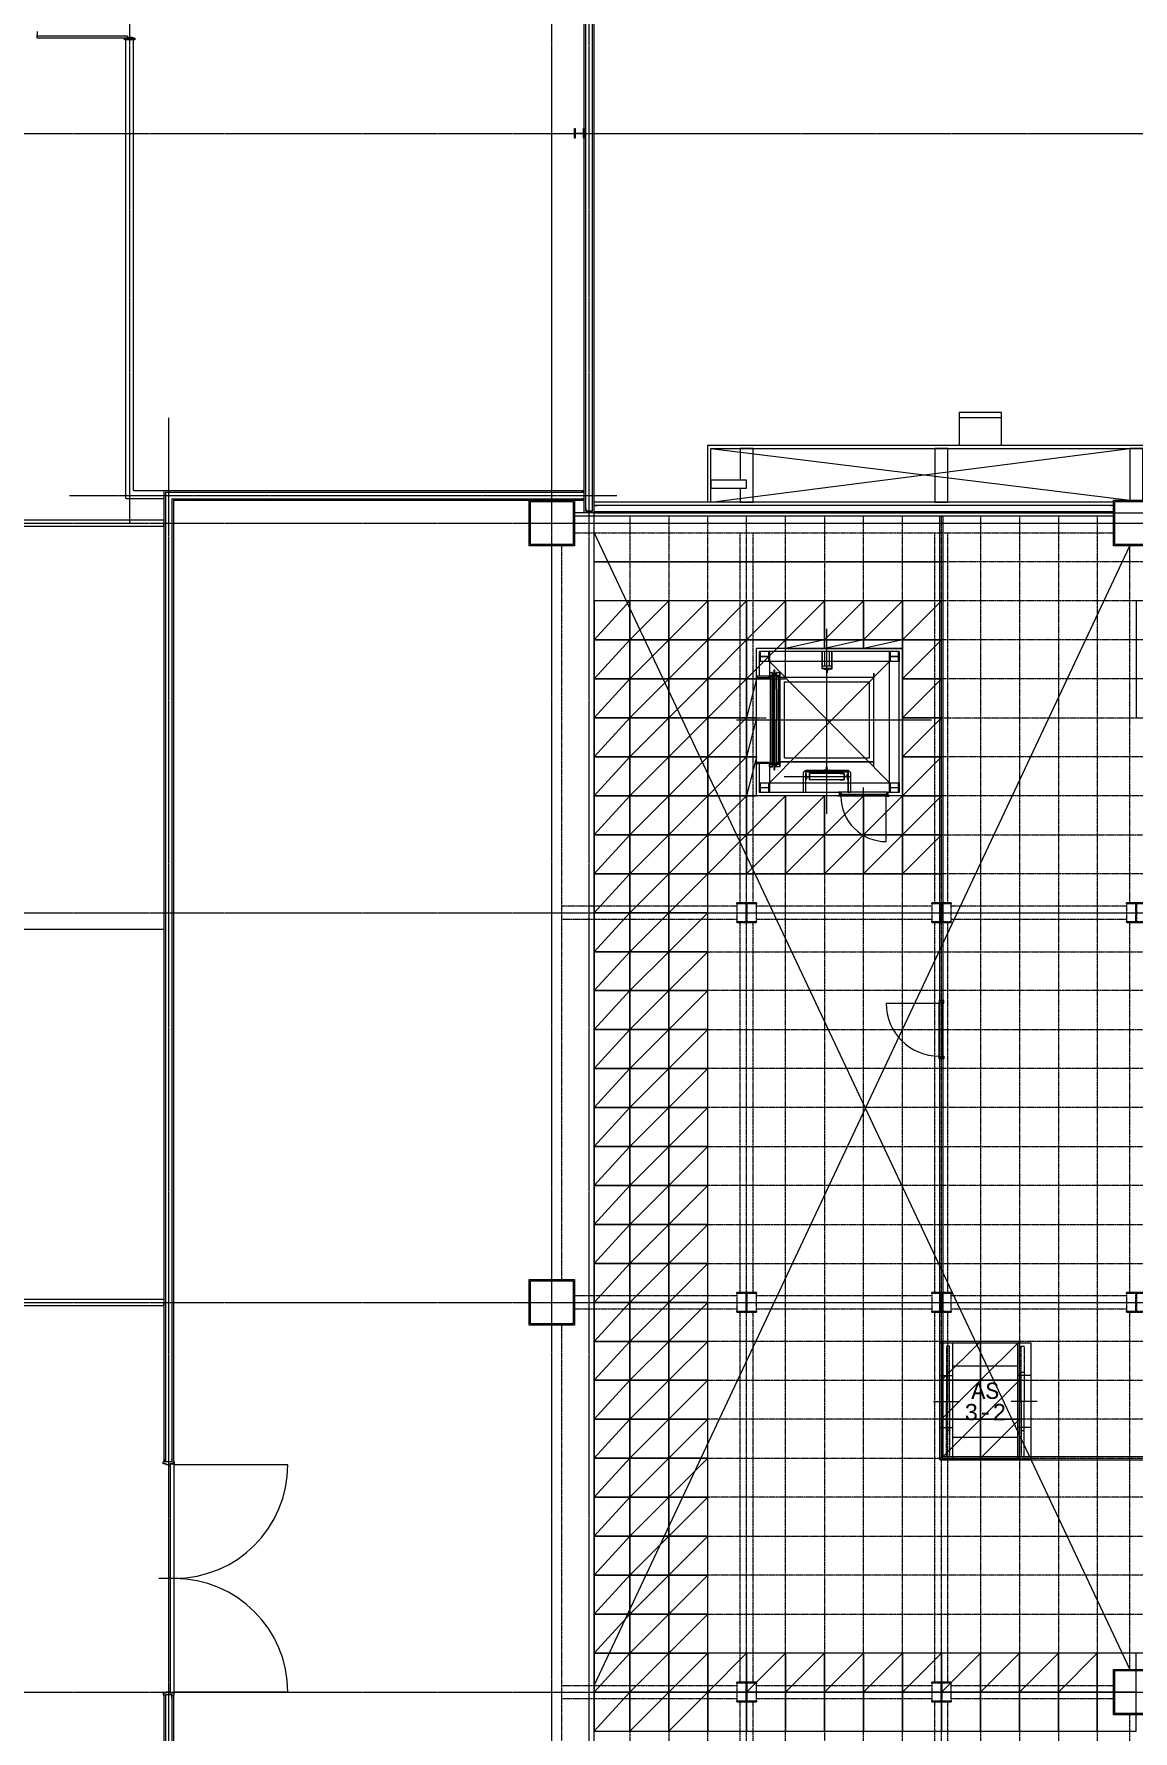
# Model space of a CAD drawing. Extents: x 73996 to 686888, y -9729 to 263202.
# Drawn here: x 283951 to 300876, y 198602 to 224733 of the extents above; entities that cross this region are included whole.
import ezdxf
from ezdxf.enums import TextEntityAlignment as Align

# ---------------------------------------------------------------- set-up
doc = ezdxf.new("R2010")
doc.units = 0
doc.header["$LTSCALE"] = 20
for name, pattern in [('Data Center Layout_L20$0$CENTER', [2, 1.25, -0.25, 0.25, -0.25]), ('Data Center Layout_L20$0$DOTK1', [0.1, 0.05, -0.05]), ('Data Center Layout_L20$0$PHANTOMK1', [1.415, 1, -0.083, 0.083, -0.083, 0.083, -0.083])]:
    doc.linetypes.add(name, pattern=pattern)
for name, color, linetype, lineweight in [('Data Center Layout_L20$0$$ALDG', 252, 'Data Center Layout_L20$0$DOTK1', 0), ('Data Center Layout_L20$0$$ALDG-P', 252, 'Continuous', 0), ('Data Center Layout_L20$0$$AREA-RC', 252, 'Continuous', 0), ('Data Center Layout_L20$0$$OOBIKI', 252, 'Data Center Layout_L20$0$DOTK1', 0), ('Data Center Layout_L20$0$ARC', 252, 'Continuous', 0), ('Data Center Layout_L20$0$H-SIN', 252, 'Data Center Layout_L20$0$CENTER', 9), ('Data Center Layout_L20$0$HOJO1', 252, 'Continuous', 0), ('Data Center Layout_L20$0$K-SIN', 252, 'Data Center Layout_L20$0$CENTER', 9), ('Data Center Layout_L20$0$SUGATA3', 252, 'Continuous', 0)]:
    doc.layers.add(name, color=color, linetype=linetype, lineweight=lineweight)
doc.styles.add('Data Center Layout_L20$0$ATS', font='monotxt', dxfattribs={"bigfont": 'BIGFONT'})

# ---------------------------------------------------------------- blocks, each defined once
blk = doc.blocks.new('Data Center Layout_L20$0$45%-AL-G')
blk.add_line((600, 600), (0, 0))
blk.add_lwpolyline([(0, 0), (600, 0), (600, 600), (0, 600)], close=True)
blk = doc.blocks.new('Data Center Layout_L20$0$BLANK')
blk.add_lwpolyline([(0, 0), (600, 0), (600, 600), (0, 600)], close=True)
blk = doc.blocks.new('Data Center Layout_L20$0$A$C80dc7663')
at = {"layer": 'Data Center Layout_L20$0$$ALDG'}
for p, q in [((334590.24, 184045.59), (342590.24, 184045.59)), ((335140.24, 184153.09), (335140.24, 148395.59)), ((335740.24, 184153.09), (335740.24, 148395.59)), ((336340.24, 148395.59), (336340.24, 184153.09)), ((336940.24, 148395.59), (336940.24, 184153.09)), ((337540.24, 182115.59), (337540.24, 184153.09)), ((338140.24, 184153.09), (338140.24, 182245.59)), ((338740.24, 182115.59), (338740.24, 184153.09)), ((339340.24, 148395.59), (339340.24, 184153.09)), ((339940.24, 148395.59), (339940.24, 184153.09)), ((340540.24, 184153.09), (340540.24, 148395.59)), ((341140.24, 184153.09), (341140.24, 148395.59)), ((341740.24, 184153.09), (341740.24, 148395.59)), ((342340.24, 184153.09), (342340.24, 148395.59)), ((334590.24, 183445.59), (339914.78, 183445.59)), ((372590.24, 183445.59), (334590.24, 183445.59)), ((372590.24, 182845.59), (334590.24, 182845.59)), ((490090.24, 182245.59), (334590.24, 182245.59)), ((337085.64, 181645.59), (334590.24, 181645.59)), ((490090.24, 181645.59), (339340.24, 181645.59)), ((334590.24, 181045.59), (337240.24, 181045.59)), ((339340.24, 181045.59), (490090.24, 181045.59)), ((337085.64, 180445.59), (334590.24, 180445.59)), ((490090.24, 180445.59), (339340.24, 180445.59)), ((531290.24, 179845.59), (334590.24, 179845.59)), ((337540.24, 148395.59), (337540.24, 179845.59)), ((338140.24, 179845.59), (338140.24, 148395.59)), ((338740.24, 148395.59), (338740.24, 179845.59)), ((334590.24, 179245.59), (531290.24, 179245.59)), ((531290.24, 178645.59), (334590.24, 178645.59)), ((334590.24, 178045.59), (531290.24, 178045.59)), ((334590.24, 177445.59), (531290.24, 177445.59)), ((531290.24, 176845.59), (334590.24, 176845.59)), ((334590.24, 176245.59), (531290.24, 176245.59)), ((531290.24, 175645.59), (334590.24, 175645.59)), ((531290.24, 175045.59), (334590.24, 175045.59)), ((334590.24, 174445.59), (531290.24, 174445.59)), ((531290.24, 173845.59), (334590.24, 173845.59)), ((334590.24, 173245.59), (531290.24, 173245.59)), ((334590.24, 172645.59), (531290.24, 172645.59)), ((334590.24, 172045.59), (531290.24, 172045.59)), ((531290.24, 171445.59), (334590.24, 171445.59)), ((334590.24, 170845.59), (531290.24, 170845.59)), ((531290.24, 170245.59), (334590.24, 170245.59)), ((334590.24, 169645.59), (531290.24, 169645.59)), ((531290.24, 169045.59), (334590.24, 169045.59)), ((334590.24, 168445.59), (531290.24, 168445.59)), ((531290.24, 167845.59), (334590.24, 167845.59)), ((334590.24, 167245.59), (531290.24, 167245.59)), ((531290.24, 166645.59), (334590.24, 166645.59)), ((334590.24, 166045.59), (342590.24, 166045.59))]:
    blk.add_line(p, q, dxfattribs=at)
at = {"layer": 'Data Center Layout_L20$0$$AREA-RC'}
for points in [[(334590.24, 182845.59), (334590.24, 184203.09), (372590.24, 184203.09), (372590.24, 182845.59), (342940.24, 182845.59), (342940.24, 181045.59), (387940.24, 181045.59), (387940.24, 182845.59), (379390.24, 182845.59), (379390.24, 184203.09), (396590.24, 184203.09), (396590.24, 183695.59), (396940.24, 183695.59), (396940.24, 182245.59), (393340.24, 182245.59), (393340.24, 178045.59), (396940.24, 178045.59), (396940.24, 166645.59), (336340.24, 166645.59), (336340.24, 178645.59), (339940.24, 178645.59), (339940.24, 182845.59)], [(339940.24, 169645.59), (341140.24, 169645.59), (341140.24, 171445.59), (339940.24, 171445.59)]]:
    blk.add_lwpolyline(points, close=True, dxfattribs=at)
at = {"layer": 'Data Center Layout_L20$0$$OOBIKI'}
for p, q in [((334090.24, 183715.59), (334090.24, 172395.59)), ((334290.24, 183895.59), (342590.24, 183895.59)), ((336840.24, 178195.59), (336840.24, 183895.59)), ((337040.24, 178195.59), (337040.24, 183895.59)), ((339840.24, 178195.59), (339840.24, 183895.59)), ((340040.24, 178195.59), (340040.24, 183895.59)), ((342840.24, 178195.59), (342840.24, 183695.59)), ((336790.24, 178145.59), (334090.24, 178145.59)), ((339790.24, 178145.59), (337090.24, 178145.59)), ((342790.24, 178145.59), (340090.24, 178145.59)), ((334090.24, 177945.59), (336790.24, 177945.59)), ((336840.24, 172195.59), (336840.24, 177895.59)), ((337040.24, 172195.59), (337040.24, 177895.59)), ((337090.24, 177945.59), (339790.24, 177945.59)), ((339840.24, 172195.59), (339840.24, 177895.59)), ((340040.24, 172195.59), (340040.24, 177895.59)), ((340090.24, 177945.59), (342790.24, 177945.59)), ((342840.24, 172195.59), (342840.24, 177895.59)), ((336790.24, 172145.59), (334290.24, 172145.59)), ((334290.24, 171945.59), (336790.24, 171945.59)), ((339790.24, 172145.59), (337090.24, 172145.59)), ((337090.24, 171945.59), (339790.24, 171945.59)), ((342790.24, 172145.59), (340090.24, 172145.59)), ((340090.24, 171945.59), (342790.24, 171945.59)), ((334090.24, 171715.59), (334090.24, 160395.59)), ((336840.24, 166195.59), (336840.24, 171895.59)), ((337040.24, 166195.59), (337040.24, 171895.59)), ((339840.24, 166195.59), (339840.24, 171895.59)), ((340040.24, 166195.59), (340040.24, 171895.59)), ((342840.24, 166395.59), (342840.24, 171895.59)), ((334090.24, 166145.59), (336790.24, 166145.59)), ((334090.24, 165945.59), (336790.24, 165945.59)), ((337090.24, 166145.59), (339790.24, 166145.59)), ((337090.24, 165945.59), (339790.24, 165945.59)), ((340090.24, 166145.59), (342590.24, 166145.59)), ((340090.24, 165945.59), (342590.24, 165945.59)), ((336840.24, 160195.59), (336840.24, 165895.59)), ((337040.24, 160195.59), (337040.24, 165895.59)), ((339840.24, 160195.59), (339840.24, 165895.59)), ((340040.24, 160195.59), (340040.24, 165895.59)), ((342840.24, 160195.59), (342840.24, 165695.59))]:
    blk.add_line(p, q, dxfattribs=at)
at = {"layer": 'Data Center Layout_L20$0$$OOBIKI', "linetype": 'Data Center Layout_L20$0$DOTK1'}
for points in [[(336790.24, 178195.59), (337090.24, 178195.59), (337090.24, 178180.59), (336945.24, 178180.59), (336945.24, 177910.59), (337090.24, 177910.59), (337090.24, 177895.59), (336790.24, 177895.59), (336790.24, 177910.59), (336935.24, 177910.59), (336935.24, 178180.59), (336790.24, 178180.59)], [(339790.24, 178195.59), (340090.24, 178195.59), (340090.24, 178180.59), (339945.24, 178180.59), (339945.24, 177910.59), (340090.24, 177910.59), (340090.24, 177895.59), (339790.24, 177895.59), (339790.24, 177910.59), (339935.24, 177910.59), (339935.24, 178180.59), (339790.24, 178180.59)], [(342790.24, 178195.59), (343090.24, 178195.59), (343090.24, 178180.59), (342945.24, 178180.59), (342945.24, 177910.59), (343090.24, 177910.59), (343090.24, 177895.59), (342790.24, 177895.59), (342790.24, 177910.59), (342935.24, 177910.59), (342935.24, 178180.59), (342790.24, 178180.59)], [(336790.24, 172195.59), (337090.24, 172195.59), (337090.24, 172180.59), (336945.24, 172180.59), (336945.24, 171910.59), (337090.24, 171910.59), (337090.24, 171895.59), (336790.24, 171895.59), (336790.24, 171910.59), (336935.24, 171910.59), (336935.24, 172180.59), (336790.24, 172180.59)], [(339790.24, 172195.59), (340090.24, 172195.59), (340090.24, 172180.59), (339945.24, 172180.59), (339945.24, 171910.59), (340090.24, 171910.59), (340090.24, 171895.59), (339790.24, 171895.59), (339790.24, 171910.59), (339935.24, 171910.59), (339935.24, 172180.59), (339790.24, 172180.59)], [(342790.24, 172195.59), (343090.24, 172195.59), (343090.24, 172180.59), (342945.24, 172180.59), (342945.24, 171910.59), (343090.24, 171910.59), (343090.24, 171895.59), (342790.24, 171895.59), (342790.24, 171910.59), (342935.24, 171910.59), (342935.24, 172180.59), (342790.24, 172180.59)], [(336790.24, 166195.59), (337090.24, 166195.59), (337090.24, 166180.59), (336945.24, 166180.59), (336945.24, 165910.59), (337090.24, 165910.59), (337090.24, 165895.59), (336790.24, 165895.59), (336790.24, 165910.59), (336935.24, 165910.59), (336935.24, 166180.59), (336790.24, 166180.59)], [(339790.24, 166195.59), (340090.24, 166195.59), (340090.24, 166180.59), (339945.24, 166180.59), (339945.24, 165910.59), (340090.24, 165910.59), (340090.24, 165895.59), (339790.24, 165895.59), (339790.24, 165910.59), (339935.24, 165910.59), (339935.24, 166180.59), (339790.24, 166180.59)]]:
    blk.add_lwpolyline(points, close=True, dxfattribs=at)
at = {"layer": 'Data Center Layout_L20$0$$OOBIKI'}
for points in [[(336790.24, 177895.59), (337090.24, 177895.59), (337090.24, 178195.59), (336790.24, 178195.59)], [(339790.24, 177895.59), (340090.24, 177895.59), (340090.24, 178195.59), (339790.24, 178195.59)], [(342790.24, 177895.59), (343090.24, 177895.59), (343090.24, 178195.59), (342790.24, 178195.59)], [(336790.24, 171895.59), (337090.24, 171895.59), (337090.24, 172195.59), (336790.24, 172195.59)], [(339790.24, 171895.59), (340090.24, 171895.59), (340090.24, 172195.59), (339790.24, 172195.59)], [(342790.24, 171895.59), (343090.24, 171895.59), (343090.24, 172195.59), (342790.24, 172195.59)], [(336790.24, 165895.59), (337090.24, 165895.59), (337090.24, 166195.59), (336790.24, 166195.59)], [(339790.24, 165895.59), (340090.24, 165895.59), (340090.24, 166195.59), (339790.24, 166195.59)]]:
    blk.add_lwpolyline(points, close=True, dxfattribs=at)
at = {"layer": 'Data Center Layout_L20$0$ARC'}
for p, q in [((334440.24, 184203.09), (334440.24, 199995.59)), ((334465.24, 184228.09), (334465.24, 199995.59)), ((334565.24, 184228.09), (334565.24, 199995.59)), ((334590.24, 184203.09), (334590.24, 199995.59)), ((327404.24, 191541.53), (326015.24, 191541.53)), ((327404.24, 191511.53), (327404.24, 191541.53)), ((327515.24, 191511.53), (326015.24, 191511.53)), ((327365.24, 191511.53), (327515.24, 191511.53)), ((327380.24, 184425.59), (327380.24, 191511.53)), ((327500.24, 191511.53), (327380.24, 191511.53)), ((327380.24, 191511.53), (327500.24, 191511.53)), ((327500.24, 191511.53), (327380.24, 191511.53)), ((327500.24, 184545.59), (327500.24, 191511.53)), ((340865.24, 185665.59), (340215.24, 185665.59)), ((336340.24, 185245.59), (336340.24, 185245.59)), ((336340.24, 185245.59), (370540.24, 185245.59)), ((336340.24, 184365.59), (336340.24, 185245.59)), ((336340.24, 185245.59), (336340.24, 185245.59)), ((336390.24, 185195.59), (342840.24, 184395.59)), ((336390.24, 184365.59), (342840.24, 185195.59)), ((336390.24, 184365.59), (336390.24, 185195.59)), ((336390.24, 185195.59), (370490.24, 185195.59)), ((327500.24, 184545.59), (327965.24, 184545.59)), ((327965.24, 184545.59), (327965.24, 169590.59)), ((327965.24, 184545.59), (334440.24, 184545.59)), ((327990.24, 184520.59), (334440.24, 184520.59)), ((327990.24, 184520.59), (327990.24, 169590.59)), ((327380.24, 184425.59), (327965.24, 184425.59)), ((328090.24, 184420.59), (334440.24, 184420.59)), ((328090.24, 184420.59), (328090.24, 169590.59)), ((328115.24, 184395.59), (328115.24, 169590.59)), ((328115.24, 184395.59), (334440.24, 184395.59)), ((334565.24, 184228.09), (334465.24, 184228.09)), ((342590.24, 184365.59), (334590.24, 184365.59)), ((342590.24, 184315.59), (334590.24, 184315.59)), ((325440.24, 184095.59), (325440.24, 184045.59)), ((325440.24, 184095.59), (327965.24, 184095.59)), ((325440.24, 183995.59), (325440.24, 184045.59)), ((325440.24, 183995.59), (327965.24, 183995.59)), ((327965.24, 184095.59), (327965.24, 184045.59)), ((327965.24, 183995.59), (327965.24, 184045.59)), ((342590.24, 184203.09), (334290.24, 184203.09)), ((334290.24, 184203.09), (334290.24, 184153.09)), ((342590.24, 184153.09), (334290.24, 184153.09)), ((334590.24, 184203.09), (334440.24, 184203.09)), ((342590.24, 184215.59), (334590.24, 184215.59)), ((334590.24, 160545.59), (334590.24, 184153.09)), ((339915.7, 169620.59), (339915.21, 184153.09)), ((339965.24, 169670.59), (339965.24, 184153.09)), ((337090.24, 181690.59), (337090.24, 182115.59)), ((339340.24, 182115.59), (337090.24, 182115.59)), ((337140.24, 181690.59), (337140.24, 182065.59)), ((339290.24, 182065.59), (337140.24, 182065.59)), ((337290.24, 181915.59), (339140.24, 180045.59)), ((337290.24, 180045.59), (339140.24, 181915.59)), ((338100.24, 182065.59), (338100.24, 181800.59)), ((338103.24, 182065.59), (338103.24, 181803.59)), ((338140.24, 182065.59), (338140.24, 181840.59)), ((338210.24, 182065.59), (338210.24, 181840.59)), ((338247.24, 182065.59), (338247.24, 181803.59)), ((338250.24, 182065.59), (338250.24, 181797.09)), ((339290.24, 179895.59), (339290.24, 182065.59)), ((339340.24, 179845.59), (339340.24, 182115.59)), ((337085.64, 181690.59), (337110.64, 181690.59)), ((337085.64, 181690.59), (337085.64, 181665.59)), ((337085.64, 181665.59), (337085.64, 180365.59)), ((337085.64, 181665.59), (337290.74, 181665.59)), ((337087.24, 181688.99), (337110.64, 181688.99)), ((337087.24, 181688.99), (337087.24, 181667.19)), ((337087.24, 181667.19), (337289.14, 181667.19)), ((337090.24, 181690.59), (337140.24, 181690.59)), ((337110.64, 181690.59), (337110.64, 181688.99)), ((337140.24, 181690.59), (337290.74, 181690.59)), ((337289.14, 181690.59), (337289.14, 181667.19)), ((337290.74, 181770.59), (337290.74, 181671.69)), ((337338.74, 181740.59), (337290.74, 181740.59)), ((337290.74, 181740.59), (337290.74, 181665.59)), ((337301.74, 181671.09), (337290.74, 181671.09)), ((337338.74, 181738.59), (337292.74, 181738.59)), ((337292.74, 181738.59), (337292.74, 181673.09)), ((337301.74, 181673.09), (337292.74, 181673.09)), ((337301.74, 181671.09), (337301.74, 181673.09)), ((337304.24, 181701.09), (337332.24, 181701.09)), ((337304.24, 181681.09), (337304.24, 181701.09)), ((337304.24, 181681.09), (337305.74, 181681.09)), ((337305.74, 180331.59), (337305.74, 181699.59)), ((337305.74, 181699.59), (337332.24, 181699.59)), ((337312.24, 180331.59), (337312.24, 181699.59)), ((337312.24, 181681.09), (337332.24, 181681.09)), ((337340.74, 181742.59), (337325.74, 181742.59)), ((337325.74, 181742.59), (337325.74, 181740.59)), ((337338.74, 181674.59), (337325.74, 181674.59)), ((337325.74, 181674.59), (337325.74, 181672.59)), ((337340.84, 181672.59), (337325.74, 181672.59)), ((337332.24, 181681.09), (337332.24, 181701.09)), ((337338.74, 181740.59), (337338.74, 181674.59)), ((337340.74, 180288.59), (337340.74, 181742.59)), ((337350.84, 181703.09), (337350.84, 181016.09)), ((337360.34, 181703.09), (337350.84, 181703.09)), ((337360.34, 181784.59), (337370.34, 181784.59)), ((337360.34, 181784.59), (337360.34, 180247.59)), ((337370.34, 181784.59), (337370.34, 180247.59)), ((337400.84, 181736.09), (337370.34, 181736.09)), ((337400.84, 181686.09), (337370.34, 181686.09)), ((337373.34, 181736.09), (337385.59, 181686.09)), ((337373.34, 181686.09), (337373.34, 181736.09)), ((337385.59, 181686.09), (337397.84, 181736.09)), ((337397.84, 181686.09), (337397.84, 181736.09)), ((337415.84, 181742.59), (337400.84, 181742.59)), ((337400.84, 181483.44), (337400.84, 181742.59)), ((337415.84, 181672.59), (337400.84, 181672.59)), ((337450.84, 181741.09), (337402.34, 181741.09)), ((337402.34, 181674.09), (337402.34, 181741.09)), ((337449.34, 181739.59), (337402.34, 181739.59)), ((337415.84, 181674.09), (337402.34, 181674.09)), ((337409.34, 181704.09), (337437.34, 181704.09)), ((337409.34, 181684.09), (337409.34, 181704.09)), ((337409.34, 181702.59), (337435.84, 181702.59)), ((337429.34, 181684.09), (337409.34, 181684.09)), ((337415.84, 181741.09), (337415.84, 181742.59)), ((337415.84, 181672.59), (337415.84, 181674.09)), ((337429.34, 180329.59), (337429.34, 181702.59)), ((337435.84, 181702.59), (337435.84, 180329.59)), ((337437.34, 181684.09), (337435.84, 181684.09)), ((337437.34, 181684.09), (337437.34, 181704.09)), ((337439.84, 181671.09), (337439.84, 181672.59)), ((337449.34, 181672.59), (337439.84, 181672.59)), ((337450.84, 181671.09), (337439.84, 181671.09)), ((337449.34, 181672.59), (337449.34, 181739.59)), ((337450.84, 181741.09), (337450.84, 180548.74)), ((337450.84, 181733.59), (337452.34, 181733.59)), ((338900.84, 181666.09), (337450.84, 181666.09)), ((337452.34, 181733.59), (337452.34, 181667.59)), ((338899.34, 181667.59), (337452.34, 181667.59)), ((338250.24, 181803.59), (338100.24, 181803.59)), ((338250.24, 181800.59), (338100.24, 181800.59)), ((338247.24, 181840.59), (338103.24, 181840.59)), ((338250.24, 181797.09), (338136.24, 181797.09)), ((338136.24, 181797.09), (338136.24, 181793.42)), ((338167.09, 181788.92), (338138.57, 181790.92)), ((338170.25, 181767.15), (338170.25, 181742.09)), ((338170.25, 181742.09), (338171.25, 181741.09)), ((338179.25, 181741.09), (338171.25, 181741.09)), ((338171.74, 181783.93), (338171.74, 181769.09)), ((338178.74, 181783.93), (338178.74, 181769.09)), ((338179.25, 181741.09), (338180.25, 181742.09)), ((338180.25, 181767.15), (338180.25, 181742.09)), ((338183.39, 181788.92), (338211.77, 181790.92)), ((338214.09, 181797.09), (338214.09, 181793.42)), ((338900.84, 181734.59), (338899.34, 181734.59)), ((338899.34, 181734.59), (338899.34, 181668.59)), ((338900.84, 180299.59), (338900.84, 181734.59)), ((337400.84, 181483.44), (337400.84, 181016.09)), ((337350.84, 180329.09), (337350.84, 181016.09)), ((337400.84, 180289.59), (337400.84, 181016.09)), ((337085.64, 180365.59), (337290.74, 180365.59)), ((337085.64, 180340.59), (337085.64, 180365.59)), ((337085.64, 180340.59), (337110.64, 180340.59)), ((337087.24, 180363.99), (337289.14, 180363.99)), ((337087.24, 180342.19), (337087.24, 180363.99)), ((337087.24, 180342.19), (337110.64, 180342.19)), ((337090.24, 179845.59), (337090.24, 180340.59)), ((337090.24, 180340.59), (337140.24, 180340.59)), ((337110.64, 180340.59), (337110.64, 180342.19)), ((337140.24, 179895.59), (337140.24, 180340.59)), ((337290.74, 180340.59), (337140.74, 180340.59)), ((337289.14, 180340.59), (337289.14, 180363.99)), ((337290.74, 180290.59), (337290.74, 180365.59)), ((337301.74, 180360.09), (337290.74, 180360.09)), ((337292.74, 180292.59), (337292.74, 180358.09)), ((337301.74, 180358.09), (337292.74, 180358.09)), ((337301.74, 180358.09), (337301.74, 180360.09)), ((337304.24, 180350.09), (337304.24, 180330.09)), ((337304.24, 180350.09), (337305.74, 180350.09)), ((337304.24, 180330.09), (337332.24, 180330.09)), ((337305.74, 180331.59), (337332.24, 180331.59)), ((337312.24, 180350.09), (337332.24, 180350.09)), ((337325.74, 180358.59), (337340.74, 180358.59)), ((337325.74, 180356.59), (337325.74, 180358.59)), ((337338.74, 180356.59), (337325.74, 180356.59)), ((337332.24, 180350.09), (337332.24, 180330.09)), ((337338.74, 180290.59), (337338.74, 180356.59)), ((337360.34, 180329.09), (337350.84, 180329.09)), ((337370.34, 180346.09), (337400.84, 180346.09)), ((337373.34, 180296.09), (337385.59, 180346.09)), ((337373.34, 180296.09), (337373.34, 180346.09)), ((337385.59, 180346.09), (337397.84, 180296.09)), ((337397.84, 180296.09), (337397.84, 180346.09)), ((337415.84, 180359.59), (337400.84, 180359.59)), ((337402.34, 180358.09), (337402.34, 180291.09)), ((337415.84, 180358.09), (337402.34, 180358.09)), ((337409.34, 180348.09), (337409.34, 180328.09)), ((337429.34, 180348.09), (337409.34, 180348.09)), ((337435.84, 180329.59), (337409.34, 180329.59)), ((337437.34, 180328.09), (337409.34, 180328.09)), ((337415.84, 180359.59), (337415.84, 180358.09)), ((337437.34, 180348.09), (337435.84, 180348.09)), ((337437.34, 180328.09), (337437.34, 180348.09)), ((337439.84, 180361.09), (337439.84, 180359.59)), ((337450.84, 180361.09), (337439.84, 180361.09)), ((337449.34, 180359.59), (337439.84, 180359.59)), ((337449.34, 180359.59), (337449.34, 180292.59)), ((337450.84, 180548.74), (337450.84, 180291.09)), ((338900.84, 180366.09), (337450.84, 180366.09)), ((337452.34, 180298.59), (337452.34, 180364.59)), ((338899.34, 180364.59), (337452.34, 180364.59)), ((338899.34, 180299.59), (338899.34, 180365.59)), ((337290.74, 180290.59), (337338.74, 180290.59)), ((337338.74, 180292.59), (337292.74, 180292.59)), ((337325.74, 180288.59), (337325.74, 180290.59)), ((337340.74, 180288.59), (337325.74, 180288.59)), ((337360.34, 180247.59), (337370.34, 180247.59)), ((337370.34, 180296.09), (337400.84, 180296.09)), ((337415.84, 180289.59), (337400.84, 180289.59)), ((337449.34, 180292.59), (337402.34, 180292.59)), ((337450.84, 180291.09), (337402.34, 180291.09)), ((337415.84, 180291.09), (337415.84, 180289.59)), ((337450.84, 180298.59), (337452.34, 180298.59)), ((338549.97, 180140.09), (337516.52, 180140.09)), ((337841.24, 180235.09), (337811.24, 180205.09)), ((337811.24, 180205.09), (337811.24, 179895.59)), ((337841.24, 180235.09), (337851.24, 180235.09)), ((337848.24, 180235.09), (337848.24, 179895.59)), ((337851.24, 179895.59), (337851.24, 180235.09)), ((338508.74, 180235.09), (337851.74, 180235.09)), ((338499.24, 180231.89), (337851.74, 180231.89)), ((338499.24, 180210.09), (337851.74, 180210.09)), ((337854.74, 180178.94), (337854.74, 180101.09)), ((337854.74, 180178.94), (337858.41, 180178.94)), ((337854.74, 180101.09), (337858.41, 180101.09)), ((337862.91, 180148.24), (337860.91, 180176.61)), ((337862.91, 180131.94), (337860.91, 180103.41)), ((337867.9, 180143.59), (337882.74, 180143.59)), ((337867.9, 180136.59), (337882.74, 180136.59)), ((337884.68, 180145.09), (337909.74, 180145.09)), ((337884.68, 180135.09), (337909.74, 180135.09)), ((337909.74, 180145.09), (337909.74, 180135.09)), ((337970.74, 180190.09), (337910.74, 180190.09)), ((337910.74, 180190.09), (337910.74, 180149.59)), ((337910.74, 180090.09), (337910.74, 180190.09)), ((337910.74, 180130.59), (337910.74, 180090.09)), ((337970.74, 180090.09), (337910.74, 180090.09)), ((338429.74, 180190.09), (337920.74, 180190.09)), ((338429.74, 180090.09), (337920.74, 180090.09)), ((338136.24, 180235.09), (338136.24, 180238.76)), ((338167.09, 180243.26), (338138.57, 180241.25)), ((338170.25, 180290.09), (338171.25, 180291.09)), ((338170.25, 180265.02), (338170.25, 180290.09)), ((338179.25, 180291.09), (338171.25, 180291.09)), ((338171.74, 180248.25), (338171.74, 180263.09)), ((338178.74, 180248.25), (338178.74, 180263.09)), ((338179.25, 180291.09), (338180.25, 180290.09)), ((338180.25, 180265.03), (338180.25, 180290.09)), ((338183.39, 180243.26), (338211.77, 180241.25)), ((338214.09, 180235.09), (338214.09, 180238.76)), ((338379.74, 180190.09), (338439.74, 180190.09)), ((338379.74, 180090.09), (338439.74, 180090.09)), ((338439.74, 180190.09), (338439.74, 180149.59)), ((338439.74, 180090.09), (338439.74, 180190.09)), ((338439.74, 180130.59), (338439.74, 180090.09)), ((338440.74, 180145.09), (338440.74, 180135.09)), ((338465.8, 180145.09), (338440.74, 180145.09)), ((338465.81, 180135.09), (338440.74, 180135.09)), ((338482.58, 180143.59), (338467.74, 180143.59)), ((338482.58, 180136.59), (338467.74, 180136.59)), ((338487.57, 180148.24), (338489.58, 180176.61)), ((338487.57, 180131.94), (338489.58, 180103.41)), ((338495.74, 180178.94), (338492.07, 180178.94)), ((338495.74, 180101.09), (338492.07, 180101.09)), ((338495.74, 180178.94), (338495.74, 180101.09)), ((338499.24, 180235.09), (338499.24, 179895.59)), ((338502.24, 180235.09), (338502.24, 179895.59)), ((338508.74, 180235.09), (338539.24, 180204.59)), ((338539.24, 180204.59), (338539.24, 179895.59)), ((338900.84, 180299.59), (338899.34, 180299.59)), ((338366.23, 179845.59), (337090.24, 179845.59)), ((338366.23, 179895.59), (337140.24, 179895.59)), ((338346.23, 179845.59), (338346.23, 179840.59)), ((338376.23, 179840.59), (338346.23, 179840.59)), ((338347.83, 179845.59), (338347.83, 179842.19)), ((338374.63, 179842.19), (338347.83, 179842.19)), ((338376.23, 179902.19), (338356.23, 179902.19)), ((338356.23, 179902.19), (338356.23, 179895.59)), ((338374.63, 179900.59), (338357.83, 179900.59)), ((338357.83, 179900.59), (338357.83, 179895.59)), ((338366.23, 179895.59), (338366.23, 179845.59)), ((338374.63, 179900.59), (338374.63, 179893.99)), ((338389.63, 179893.99), (338374.63, 179893.99)), ((338389.63, 179877.19), (338374.63, 179877.19)), ((338374.63, 179877.19), (338374.63, 179842.19)), ((339106.34, 179902.19), (338376.23, 179902.19)), ((338376.23, 179902.19), (338376.23, 179895.59)), ((338391.23, 179895.59), (338376.23, 179895.59)), ((338391.23, 179875.59), (338376.23, 179875.59)), ((338376.23, 179875.59), (338376.23, 179840.59)), ((338381.23, 179868.86), (339101.34, 179868.86)), ((338381.23, 179868.86), (338381.23, 179843.86)), ((338381.23, 179843.86), (339101.34, 179843.86)), ((338389.63, 179893.99), (338389.63, 179877.19)), ((338391.23, 179895.59), (338391.23, 179875.59)), ((338539.24, 179895.59), (338499.24, 179895.59)), ((338740.24, 179775.59), (338740.24, 179975.59)), ((339090.24, 179140.59), (339090.24, 179840.59)), ((339091.34, 179895.59), (339106.34, 179895.59)), ((339091.34, 179895.59), (339091.34, 179875.59)), ((339091.34, 179875.59), (339106.34, 179875.59)), ((339092.94, 179893.99), (339107.94, 179893.99)), ((339092.94, 179893.99), (339092.94, 179877.19)), ((339092.94, 179877.19), (339107.94, 179877.19)), ((339101.34, 179868.86), (339101.34, 179843.86)), ((339106.34, 179902.19), (339126.34, 179902.19)), ((339106.34, 179902.19), (339106.34, 179895.59)), ((339106.34, 179875.59), (339106.34, 179840.59)), ((339106.34, 179840.59), (339136.34, 179840.59)), ((339107.94, 179900.59), (339107.94, 179893.99)), ((339107.94, 179900.59), (339124.74, 179900.59)), ((339107.94, 179877.19), (339107.94, 179842.19)), ((339107.94, 179842.19), (339134.74, 179842.19)), ((339290.24, 179895.59), (339116.34, 179895.59)), ((339116.34, 179895.59), (339116.34, 179845.59)), ((339340.24, 179845.59), (339116.34, 179845.59)), ((339124.74, 179900.59), (339124.74, 179895.59)), ((339126.34, 179902.19), (339126.34, 179895.59)), ((339134.74, 179845.59), (339134.74, 179842.19)), ((339136.34, 179845.59), (339136.34, 179840.59)), ((322512.24, 177789.59), (327965.24, 177789.59)), ((339087.24, 176654.59), (339905.24, 176654.59)), ((339840.24, 176245.59), (340040.24, 176245.59)), ((325440.24, 172095.59), (325440.24, 172045.59)), ((325440.24, 172095.59), (327965.24, 172095.59)), ((325440.24, 171995.59), (325440.24, 172045.59)), ((325440.24, 171995.59), (327965.24, 171995.59)), ((327965.24, 172095.59), (327965.24, 172045.59)), ((327965.24, 171995.59), (327965.24, 172045.59)), ((339915.7, 169620.59), (391565.24, 169620.59)), ((339965.24, 169670.59), (391515.24, 169670.59)), ((329875.24, 169545.59), (328125.24, 169545.59)), ((327965.24, 166000.59), (327965.24, 165095.59)), ((327990.24, 166000.59), (327990.24, 165095.59)), ((328090.24, 166000.59), (328090.24, 165095.59)), ((328115.24, 166000.59), (328115.24, 165095.59)), ((329875.24, 166045.59), (328125.24, 166045.59))]:
    blk.add_line(p, q, dxfattribs=at)
at = {"layer": 'Data Center Layout_L20$0$ARC', "linetype": 'Continuous'}
for p, q in [((326015.24, 191511.53), (326018.38, 191611.17)), ((327380.24, 191511.53), (327500.24, 191511.53)), ((340115.7, 169620.59), (340115.7, 171420.59)), ((341115.7, 169620.59), (341115.7, 171420.59)), ((339915.7, 170920.59), (340115.7, 170920.59)), ((340115.7, 171070.59), (341115.7, 171070.59)), ((341315.7, 170920.59), (341115.7, 170920.59)), ((339815.7, 170520.59), (340215.7, 170520.59)), ((341415.7, 170520.59), (341015.7, 170520.59)), ((339915.7, 170120.59), (340115.7, 170120.59)), ((341315.7, 170120.59), (341115.7, 170120.59)), ((340115.7, 169970.59), (341115.7, 169970.59)), ((328190.24, 167795.59), (327890.24, 167795.59))]:
    blk.add_line(p, q, dxfattribs=at)
at = {"layer": 'Data Center Layout_L20$0$ARC', "linetype": 'Data Center Layout_L20$0$PHANTOMK1', "ltscale": 0.5}
for p, q in [((338175.24, 179565.59), (338175.24, 182415.59)), ((337520.84, 181602.59), (338830.84, 181602.59)), ((337520.84, 180429.59), (337520.84, 181602.59)), ((338830.84, 180429.59), (338830.84, 181602.59)), ((336785.64, 181015.59), (339785.64, 181015.59)), ((337520.84, 180429.59), (338830.84, 180429.59))]:
    blk.add_line(p, q, dxfattribs=at)
at = {"layer": 'Data Center Layout_L20$0$ARC'}
for points in [[(327359.24, 191486.53), (327359.24, 191511.53), (327404.24, 191511.53), (327404.24, 191526.53), (327476.24, 191526.53), (327476.24, 191511.53), (327521.24, 191511.53), (327521.24, 191486.53), (327359.24, 191486.53)], [(336840.24, 184583.59), (336840.24, 184365.59), (337040.24, 184365.59), (337040.24, 185195.59), (336840.24, 185195.59), (336840.24, 184707.59)], [(334400.24, 184430.59), (334400.24, 184420.59), (334440.24, 184420.59), (334440.24, 184520.59), (334400.24, 184520.59), (334400.24, 184510.59)], [(334475.24, 184268.09), (334465.24, 184268.09), (334465.24, 184228.09), (334565.24, 184228.09), (334565.24, 184268.09), (334555.24, 184268.09)], [(334630.24, 184225.59), (334630.24, 184215.59), (334590.24, 184215.59), (334590.24, 184315.59), (334630.24, 184315.59), (334630.24, 184305.59)], [(342550.24, 184225.59), (342550.24, 184215.59), (342590.24, 184215.59), (342590.24, 184315.59), (342550.24, 184315.59), (342550.24, 184305.59)], [(328080.24, 169590.59), (328125.24, 169590.59), (328125.24, 169560.59), (328060.24, 169560.59), (328060.24, 169545.59), (328000.24, 169545.59), (328000.24, 169560.59), (327955.24, 169560.59), (327955.24, 169590.59), (327980.24, 169590.59)], [(328080.24, 169630.59), (328090.24, 169630.59), (328090.24, 169590.59), (327990.24, 169590.59), (327990.24, 169630.59), (328000.24, 169630.59)], [(328100.24, 166000.59), (328125.24, 166000.59), (328125.24, 166030.59), (328060.24, 166030.59), (328060.24, 166045.59), (328000.24, 166045.59), (328000.24, 166030.59), (327955.24, 166030.59), (327955.24, 166000.59), (327980.24, 166000.59)], [(328080.24, 165960.59), (328090.24, 165960.59), (328090.24, 166000.59), (327990.24, 166000.59), (327990.24, 165960.59), (328000.24, 165960.59)]]:
    blk.add_lwpolyline(points, dxfattribs=at)
for points in [[(334290.24, 189970.59), (334290.24, 190120.59), (334301.04, 190120.59), (334301.04, 190049.19), (334429.44, 190049.19), (334429.44, 190120.59), (334440.24, 190120.59), (334440.24, 189970.59), (334429.44, 189970.59), (334429.44, 190041.99), (334301.04, 190041.99), (334301.04, 189970.59)], [(340865.24, 185745.59), (340215.24, 185745.59), (340215.24, 185245.59), (340865.24, 185245.59)], [(339840.24, 184365.59), (340040.24, 184365.59), (340040.24, 185195.59), (339840.24, 185195.59)], [(342840.24, 184395.59), (343040.24, 184395.59), (343040.24, 185195.59), (342840.24, 185195.59)], [(336390.24, 184583.59), (336940.24, 184583.59), (336940.24, 184707.59), (336390.24, 184707.59)], [(333590.24, 183695.59), (333590.24, 184395.59), (334290.24, 184395.59), (334290.24, 183695.59)], [(333610.24, 183715.59), (333610.24, 184375.59), (334270.24, 184375.59), (334270.24, 183715.59)], [(342590.24, 183695.59), (342590.24, 184395.59), (343290.24, 184395.59), (343290.24, 183695.59)], [(342610.24, 183715.59), (342610.24, 184375.59), (343270.24, 184375.59), (343270.24, 183715.59)], [(337140.24, 181915.59), (337140.24, 182065.59), (337150.24, 182065.59), (337150.24, 181994.09), (337280.24, 181994.09), (337280.24, 182065.59), (337290.24, 182065.59), (337290.24, 181915.59), (337280.24, 181915.59), (337280.24, 181987.09), (337150.24, 181987.09), (337150.24, 181915.59)], [(339140.24, 181915.59), (339140.24, 182065.59), (339150.24, 182065.59), (339150.24, 181994.09), (339280.24, 181994.09), (339280.24, 182065.59), (339290.24, 182065.59), (339290.24, 181915.59), (339280.24, 181915.59), (339280.24, 181987.09), (339150.24, 181987.09), (339150.24, 181915.59)], [(337140.24, 179895.59), (337140.24, 180045.59), (337150.24, 180045.59), (337150.24, 179974.09), (337280.24, 179974.09), (337280.24, 180045.59), (337290.24, 180045.59), (337290.24, 179895.59), (337280.24, 179895.59), (337280.24, 179967.09), (337150.24, 179967.09), (337150.24, 179895.59)], [(339140.24, 179895.59), (339140.24, 180045.59), (339150.24, 180045.59), (339150.24, 179974.09), (339280.24, 179974.09), (339280.24, 180045.59), (339290.24, 180045.59), (339290.24, 179895.59), (339280.24, 179895.59), (339280.24, 179967.09), (339150.24, 179967.09), (339150.24, 179895.59)], [(339950.24, 176654.59), (339975.24, 176654.59), (339975.24, 176695.59), (339905.24, 176695.59), (339905.24, 176670.59), (339950.24, 176670.59)], [(339905.24, 175825.59), (339905.24, 176665.59), (339945.24, 176665.59), (339945.24, 175825.59)], [(339950.24, 175836.59), (339975.24, 175836.59), (339975.24, 175795.59), (339905.24, 175795.59), (339905.24, 175820.59), (339950.24, 175820.59)], [(333590.24, 171695.59), (333590.24, 172395.59), (334290.24, 172395.59), (334290.24, 171695.59)], [(333610.24, 171715.59), (333610.24, 172375.59), (334270.24, 172375.59), (334270.24, 171715.59)], [(328125.24, 166035.59), (328125.24, 169555.59), (328065.24, 169555.59), (328065.24, 166035.59)], [(342590.24, 165695.59), (342590.24, 166395.59), (343290.24, 166395.59), (343290.24, 165695.59)], [(342610.24, 165715.59), (342610.24, 166375.59), (343270.24, 166375.59), (343270.24, 165715.59)]]:
    blk.add_lwpolyline(points, close=True, dxfattribs=at)
at = {"layer": 'Data Center Layout_L20$0$ARC', "flags": 128}
blk.add_lwpolyline([(339915.7, 171420.59), (341315.7, 171420.59), (341315.7, 169620.59), (339915.7, 169620.59), (339915.7, 171420.59), (339915.7, 171420.59)], close=True, dxfattribs=at)
at = {"layer": 'Data Center Layout_L20$0$ARC', "linetype": 'Data Center Layout_L20$0$DOTK1'}
for points in [[(340015.7, 170920.59), (340065.7, 170920.59), (340065.7, 171370.59), (340015.7, 171370.59)], [(341215.7, 170920.59), (341165.7, 170920.59), (341165.7, 171370.59), (341215.7, 171370.59)], [(340015.7, 170120.59), (340065.7, 170120.59), (340065.7, 169670.59), (340015.7, 169670.59)], [(341215.7, 170120.59), (341165.7, 170120.59), (341165.7, 169670.59), (341215.7, 169670.59)]]:
    blk.add_lwpolyline(points, close=True, dxfattribs=at)
at = {"layer": 'Data Center Layout_L20$0$ARC', "linetype": 'Continuous'}
for points in [[(340015.7, 170520.59), (340065.7, 170520.59), (340065.7, 170970.59), (340015.7, 170970.59)], [(341215.7, 170520.59), (341165.7, 170520.59), (341165.7, 170970.59), (341215.7, 170970.59)], [(340015.7, 170520.59), (340065.7, 170520.59), (340065.7, 170070.59), (340015.7, 170070.59)], [(341215.7, 170520.59), (341165.7, 170520.59), (341165.7, 170070.59), (341215.7, 170070.59)]]:
    blk.add_lwpolyline(points, close=True, dxfattribs=at)
at = {"layer": 'Data Center Layout_L20$0$ARC'}
for centre, radius, start, end in [((338138.74, 181793.42), 2.5, 180, 265.971736), ((338166.74, 181783.93), 5, 0, 85.971736), ((338169.74, 181769.09), 2, 284.580937, 0), ((338183.74, 181783.93), 5, 94.04535, 180), ((338180.74, 181769.09), 2, 180, 255.625864), ((338211.59, 181793.42), 2.5, 274.04535, 0), ((337858.41, 180176.44), 2.5, 4.04535, 90), ((337858.41, 180103.59), 2.5, 270, 355.971736), ((337867.9, 180148.59), 5, 184.04535, 270), ((337867.9, 180131.59), 5, 90, 175.971736), ((337882.74, 180145.59), 2, 270, 345.625864), ((337882.74, 180134.59), 2, 14.580937, 90), ((338138.74, 180238.76), 2.5, 94.028264, 180), ((338166.74, 180248.25), 5, 274.028264, 0), ((338169.74, 180263.09), 2, 0, 75.419063), ((338180.74, 180263.09), 2, 104.374136, 180), ((338183.74, 180248.25), 5, 180, 265.95465), ((338211.59, 180238.76), 2.5, 0, 85.95465), ((338467.74, 180145.59), 2, 194.374136, 270), ((338467.74, 180134.59), 2, 90, 165.419063), ((338482.58, 180148.59), 5, 270, 355.95465), ((338482.58, 180131.59), 5, 4.028264, 90), ((338492.07, 180176.44), 2.5, 90, 175.95465), ((338492.07, 180103.59), 2.5, 184.028264, 270), ((339090.24, 179840.59), 700, 180, 270), ((339905.24, 176654.59), 818, 180, 270), ((328125.24, 169545.59), 1750, 270, 0), ((328125.24, 166045.59), 1750, 0, 90)]:
    blk.add_arc(centre, radius, start, end, dxfattribs=at)
at = {"layer": 'Data Center Layout_L20$0$H-SIN'}
for p, q in [((333940.24, 124521.53), (333940.24, 230045.59)), ((294307.41, 190045.59), (588940.24, 190045.59)), ((333940.24, 184045.59), (333940.24, 190045.59)), ((294307.41, 184045.59), (588940.24, 184045.59)), ((294307.41, 178045.59), (588940.24, 178045.59)), ((294307.41, 172045.59), (588940.24, 172045.59)), ((294307.41, 166045.59), (588940.24, 166045.59))]:
    blk.add_line(p, q, dxfattribs=at)
at = {"layer": 'Data Center Layout_L20$0$HOJO1'}
for p, q in [((334590.24, 183895.59), (342840.24, 166395.59)), ((334590.24, 166145.59), (342840.24, 183695.59))]:
    blk.add_line(p, q, dxfattribs=at)
at = {"layer": 'Data Center Layout_L20$0$K-SIN'}
for p, q in [((334515.24, 145045.59), (334515.24, 222045.59)), ((327440.24, 184045.59), (327440.24, 199402.9)), ((328040.24, 158245.59), (328040.24, 185664.07)), ((326515.24, 184470.59), (334940.24, 184470.59))]:
    blk.add_line(p, q, dxfattribs=at)
at = {"layer": 'Data Center Layout_L20$0$SUGATA3'}
for p, q in [((339290.24, 181915.59), (337140.24, 181915.59)), ((337290.24, 181915.59), (337290.24, 181690.59)), ((339140.24, 180045.59), (339140.24, 181915.59)), ((337290.24, 180340.59), (337290.24, 180045.59)), ((337140.24, 180045.59), (339290.24, 180045.59))]:
    blk.add_line(p, q, dxfattribs=at)
at = {"layer": 'Data Center Layout_L20$0$$ALDG-P'}
for p, xscale, zscale in [((334590.24, 182245.59), 0.9166666666666666, 0.9166666666666666), ((334590.24, 181645.59), 0.9166666666666666, 0.9166666666666666), ((334590.24, 181045.59), 0.9166666666666666, 0.9166666666666666), ((336940.24, 181045.59), 0.25, 0.25), ((334590.24, 180445.59), 0.9166666666666666, 0.9166666666666666), ((336940.24, 180445.59), 0.25, 0.25), ((334590.24, 179845.59), 0.9166666666666666, 0.9166666666666666), ((336940.24, 179845.59), 0.25, 0.25), ((334590.24, 179245.59), 0.9166666666666666, 0.9166666666666666), ((334590.24, 178645.59), 0.9166666666666666, 0.9166666666666666), ((334590.24, 178045.59), 0.9166666666666666, 0.9166666666666666), ((334590.24, 177445.59), 0.9166666666666666, 0.9166666666666666), ((334590.24, 176845.59), 0.9166666666666666, 0.9166666666666666), ((334590.24, 176245.59), 0.9166666666666666, 0.9166666666666666), ((334590.24, 175645.59), 0.9166666666666666, 0.9166666666666666), ((334590.24, 175045.59), 0.9166666666666666, 0.9166666666666666), ((334590.24, 174445.59), 0.9166666666666666, 0.9166666666666666), ((334590.24, 173845.59), 0.9166666666666666, 0.9166666666666666), ((334590.24, 173245.59), 0.9166666666666666, 0.9166666666666666), ((334590.24, 172645.59), 0.9166666666666666, 0.9166666666666666), ((334590.24, 172045.59), 0.9166666666666666, 0.9166666666666666), ((334590.24, 171445.59), 0.9166666666666666, 0.9166666666666666), ((334590.24, 170845.59), 0.9166666666666666, 0.9166666666666666), ((334590.24, 170245.59), 0.9166666666666666, 0.9166666666666666), ((334590.24, 169645.59), 0.9166666666666666, 0.9166666666666666), ((334590.24, 169045.59), 0.9166666666666666, 0.9166666666666666), ((334590.24, 168445.59), 0.9166666666666666, 0.9166666666666666), ((334590.24, 167845.59), 0.9166666666666666, 0.9166666666666666), ((334590.24, 167245.59), 0.9166666666666666, 0.9166666666666666), ((334590.24, 166645.59), 0.9166666666666666, 0.9166666666666666), ((334590.24, 166045.59), 0.9166666666666666, 0.9166666666666666), ((334590.24, 165445.59), 0.9166666666666666, 0.9166666666666666)]:
    blk.add_blockref('Data Center Layout_L20$0$45%-AL-G', p, dxfattribs=dict(at, xscale=xscale, zscale=zscale))
for name, p in [('Data Center Layout_L20$0$45%-AL-G', (335140.24, 182245.59)), ('Data Center Layout_L20$0$45%-AL-G', (335740.24, 182245.59)), ('Data Center Layout_L20$0$45%-AL-G', (336340.24, 182245.59)), ('Data Center Layout_L20$0$45%-AL-G', (336940.24, 182245.59)), ('Data Center Layout_L20$0$45%-AL-G', (337540.24, 182245.59)), ('Data Center Layout_L20$0$45%-AL-G', (338140.24, 182245.59)), ('Data Center Layout_L20$0$45%-AL-G', (338740.24, 182245.59)), ('Data Center Layout_L20$0$45%-AL-G', (339340.24, 182245.59)), ('Data Center Layout_L20$0$45%-AL-G', (335140.24, 181645.59)), ('Data Center Layout_L20$0$45%-AL-G', (335740.24, 181645.59)), ('Data Center Layout_L20$0$45%-AL-G', (336340.24, 181645.59)), ('Data Center Layout_L20$0$45%-AL-G', (336940.24, 181645.59)), ('Data Center Layout_L20$0$45%-AL-G', (339340.24, 181645.59)), ('Data Center Layout_L20$0$45%-AL-G', (335140.24, 181045.59)), ('Data Center Layout_L20$0$45%-AL-G', (335740.24, 181045.59)), ('Data Center Layout_L20$0$45%-AL-G', (336340.24, 181045.59)), ('Data Center Layout_L20$0$45%-AL-G', (339340.24, 181045.59)), ('Data Center Layout_L20$0$45%-AL-G', (335140.24, 180445.59)), ('Data Center Layout_L20$0$45%-AL-G', (335740.24, 180445.59)), ('Data Center Layout_L20$0$45%-AL-G', (336340.24, 180445.59)), ('Data Center Layout_L20$0$45%-AL-G', (339340.24, 180445.59)), ('Data Center Layout_L20$0$45%-AL-G', (335140.24, 179845.59)), ('Data Center Layout_L20$0$45%-AL-G', (335740.24, 179845.59)), ('Data Center Layout_L20$0$45%-AL-G', (336340.24, 179845.59)), ('Data Center Layout_L20$0$45%-AL-G', (339340.24, 179845.59)), ('Data Center Layout_L20$0$45%-AL-G', (335140.24, 179245.59)), ('Data Center Layout_L20$0$45%-AL-G', (335740.24, 179245.59)), ('Data Center Layout_L20$0$45%-AL-G', (336340.24, 179245.59)), ('Data Center Layout_L20$0$45%-AL-G', (336940.24, 179245.59)), ('Data Center Layout_L20$0$45%-AL-G', (337540.24, 179245.59)), ('Data Center Layout_L20$0$45%-AL-G', (338140.24, 179245.59)), ('Data Center Layout_L20$0$45%-AL-G', (338740.24, 179245.59)), ('Data Center Layout_L20$0$45%-AL-G', (339340.24, 179245.59)), ('Data Center Layout_L20$0$45%-AL-G', (335140.24, 178645.59)), ('Data Center Layout_L20$0$45%-AL-G', (335740.24, 178645.59)), ('Data Center Layout_L20$0$45%-AL-G', (336340.24, 178645.59)), ('Data Center Layout_L20$0$45%-AL-G', (336940.24, 178645.59)), ('Data Center Layout_L20$0$45%-AL-G', (337540.24, 178645.59)), ('Data Center Layout_L20$0$45%-AL-G', (338140.24, 178645.59)), ('Data Center Layout_L20$0$45%-AL-G', (338740.24, 178645.59)), ('Data Center Layout_L20$0$45%-AL-G', (339340.24, 178645.59)), ('Data Center Layout_L20$0$45%-AL-G', (335140.24, 178045.59)), ('Data Center Layout_L20$0$45%-AL-G', (335740.24, 178045.59)), ('Data Center Layout_L20$0$45%-AL-G', (335140.24, 177445.59)), ('Data Center Layout_L20$0$45%-AL-G', (335740.24, 177445.59)), ('Data Center Layout_L20$0$45%-AL-G', (335140.24, 176845.59)), ('Data Center Layout_L20$0$45%-AL-G', (335740.24, 176845.59)), ('Data Center Layout_L20$0$45%-AL-G', (335140.24, 176245.59)), ('Data Center Layout_L20$0$45%-AL-G', (335740.24, 176245.59)), ('Data Center Layout_L20$0$45%-AL-G', (335140.24, 175645.59)), ('Data Center Layout_L20$0$45%-AL-G', (335740.24, 175645.59)), ('Data Center Layout_L20$0$45%-AL-G', (335140.24, 175045.59)), ('Data Center Layout_L20$0$45%-AL-G', (335740.24, 175045.59)), ('Data Center Layout_L20$0$45%-AL-G', (335140.24, 174445.59)), ('Data Center Layout_L20$0$45%-AL-G', (335740.24, 174445.59)), ('Data Center Layout_L20$0$45%-AL-G', (335140.24, 173845.59)), ('Data Center Layout_L20$0$45%-AL-G', (335740.24, 173845.59)), ('Data Center Layout_L20$0$45%-AL-G', (335140.24, 173245.59)), ('Data Center Layout_L20$0$45%-AL-G', (335740.24, 173245.59)), ('Data Center Layout_L20$0$45%-AL-G', (335140.24, 172645.59)), ('Data Center Layout_L20$0$45%-AL-G', (335740.24, 172645.59)), ('Data Center Layout_L20$0$45%-AL-G', (335140.24, 172045.59)), ('Data Center Layout_L20$0$45%-AL-G', (335740.24, 172045.59)), ('Data Center Layout_L20$0$45%-AL-G', (335140.24, 171445.59)), ('Data Center Layout_L20$0$45%-AL-G', (335740.24, 171445.59)), ('Data Center Layout_L20$0$45%-AL-G', (335140.24, 170845.59)), ('Data Center Layout_L20$0$45%-AL-G', (335740.24, 170845.59)), ('Data Center Layout_L20$0$45%-AL-G', (339940.24, 170845.59)), ('Data Center Layout_L20$0$45%-AL-G', (340540.24, 170845.59)), ('Data Center Layout_L20$0$45%-AL-G', (335140.24, 170245.59)), ('Data Center Layout_L20$0$45%-AL-G', (335740.24, 170245.59)), ('Data Center Layout_L20$0$45%-AL-G', (339940.24, 170245.59)), ('Data Center Layout_L20$0$45%-AL-G', (340540.24, 170245.59)), ('Data Center Layout_L20$0$45%-AL-G', (335140.24, 169645.59)), ('Data Center Layout_L20$0$45%-AL-G', (335740.24, 169645.59)), ('Data Center Layout_L20$0$45%-AL-G', (339940.24, 169645.59)), ('Data Center Layout_L20$0$45%-AL-G', (340540.24, 169645.59)), ('Data Center Layout_L20$0$45%-AL-G', (335140.24, 169045.59)), ('Data Center Layout_L20$0$45%-AL-G', (335740.24, 169045.59)), ('Data Center Layout_L20$0$45%-AL-G', (335140.24, 168445.59)), ('Data Center Layout_L20$0$45%-AL-G', (335740.24, 168445.59)), ('Data Center Layout_L20$0$45%-AL-G', (335140.24, 167845.59)), ('Data Center Layout_L20$0$45%-AL-G', (335740.24, 167845.59)), ('Data Center Layout_L20$0$45%-AL-G', (335140.24, 167245.59)), ('Data Center Layout_L20$0$45%-AL-G', (335740.24, 167245.59)), ('Data Center Layout_L20$0$45%-AL-G', (335140.24, 166645.59)), ('Data Center Layout_L20$0$45%-AL-G', (335740.24, 166645.59)), ('Data Center Layout_L20$0$45%-AL-G', (335140.24, 166045.59)), ('Data Center Layout_L20$0$45%-AL-G', (335740.24, 166045.59)), ('Data Center Layout_L20$0$45%-AL-G', (336340.24, 166045.59)), ('Data Center Layout_L20$0$45%-AL-G', (336940.24, 166045.59)), ('Data Center Layout_L20$0$45%-AL-G', (337540.24, 166045.59)), ('Data Center Layout_L20$0$45%-AL-G', (338140.24, 166045.59)), ('Data Center Layout_L20$0$45%-AL-G', (338740.24, 166045.59)), ('Data Center Layout_L20$0$45%-AL-G', (339340.24, 166045.59)), ('Data Center Layout_L20$0$45%-AL-G', (339940.24, 166045.59)), ('Data Center Layout_L20$0$45%-AL-G', (340540.24, 166045.59)), ('Data Center Layout_L20$0$45%-AL-G', (341140.24, 166045.59)), ('Data Center Layout_L20$0$45%-AL-G', (341740.24, 166045.59)), ('Data Center Layout_L20$0$BLANK', (342340.24, 166045.59)), ('Data Center Layout_L20$0$45%-AL-G', (335140.24, 165445.59)), ('Data Center Layout_L20$0$45%-AL-G', (335740.24, 165445.59)), ('Data Center Layout_L20$0$BLANK', (336340.24, 165445.59)), ('Data Center Layout_L20$0$BLANK', (336940.24, 165445.59)), ('Data Center Layout_L20$0$BLANK', (337540.24, 165445.59)), ('Data Center Layout_L20$0$BLANK', (338140.24, 165445.59)), ('Data Center Layout_L20$0$BLANK', (338740.24, 165445.59)), ('Data Center Layout_L20$0$BLANK', (339340.24, 165445.59)), ('Data Center Layout_L20$0$BLANK', (339940.24, 165445.59)), ('Data Center Layout_L20$0$BLANK', (340540.24, 165445.59)), ('Data Center Layout_L20$0$BLANK', (341140.24, 165445.59)), ('Data Center Layout_L20$0$BLANK', (341740.24, 165445.59)), ('Data Center Layout_L20$0$BLANK', (342340.24, 165445.59))]:
    blk.add_blockref(name, p, dxfattribs=at)
at = {"layer": 'Data Center Layout_L20$0$$ALDG-P', "yscale": 0.2166666666666667}
for p in [(337540.24, 182115.59), (338140.24, 182115.59), (338740.24, 182115.59)]:
    blk.add_blockref('Data Center Layout_L20$0$45%-AL-G', p, dxfattribs=at)
at = {"layer": 'Data Center Layout_L20$0$ARC', "style": 'Data Center Layout_L20$0$ATS'}
for s, p in [('AS', (340615.7, 170560.2)), ('3-2', (340615.7, 170232.02))]:
    blk.add_text(s, height=250, dxfattribs=at).set_placement(p, align=Align.CENTER)
blk = doc.blocks.new('Data Center Layout_L20')
blk.add_blockref('Data Center Layout_L20$0$A$C80dc7663', (-42015, 33157))

msp = doc.modelspace()

# ---------------------------------------------------------------- block references
msp.add_blockref('Data Center Layout_L20', (0, 0))

doc.saveas('drawing.dxf')
